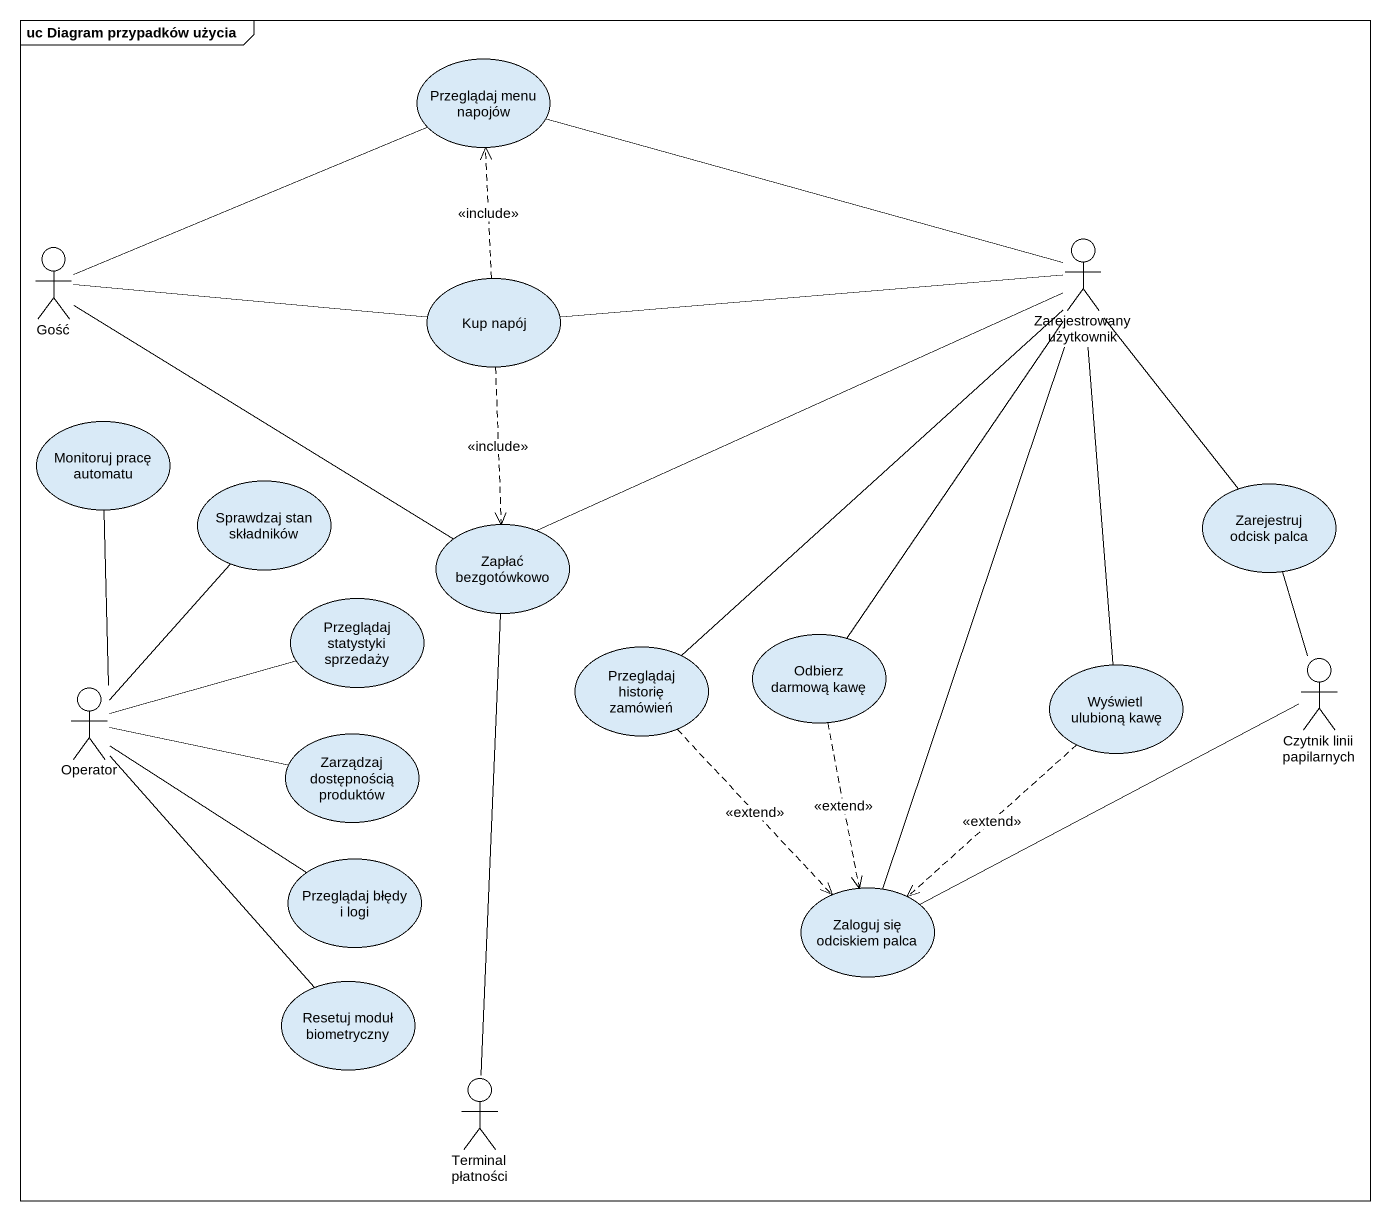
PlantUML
@startuml
mainframe uc Diagram przypadków użycia
usecase "Przeglądaj menu napojów" as Przeglądaj_menu_napojów
actor Gość
usecase "Kup napój" as Kup_napój
actor "Zarejestrowany użytkownik" as Zarejestrowany_użytkownik
usecase "Monitoruj pracę automatu" as Monitoruj_pracę_automatu
usecase "Sprawdzaj stan składników" as Sprawdzaj_stan_składników
usecase "Zarejestruj odcisk palca" as Zarejestruj_odcisk_palca
usecase "Zapłać bezgotówkowo" as Zapłać_bezgotówkowo
usecase "Przeglądaj statystyki sprzedaży" as Przeglądaj_statystyki
actor Operator
usecase "Przeglądaj historię zamówień" as Przeglądaj_historię_zamówień
usecase "Odbierz darmową kawę" as Odbierz_darmową_kawę
usecase "Wyświetl ulubioną kawę" as Wyświetl_ulubioną_kawę
actor "Czytnik linii papilarnych" as Czytnik_linii_papilarnych
usecase "Zarządzaj dostępnością produktów" as Zarządzaj_dostępnością
usecase "Przeglądaj błędy i logi" as Przeglądaj_błędy_i_logi
usecase "Zaloguj się odciskiem palca" as Zaloguj_się_odciskiem_palca
usecase "Resetuj moduł biometryczny" as Resetuj_moduł_biometryczny
actor "Terminal płatności" as Terminal_płatności
Gość -right- Przeglądaj_menu_napojów
Gość -right- Kup_napój
Gość -right- Zapłać_bezgotówkowo
Kup_napój .up.> Przeglądaj_menu_napojów : <<include>>
Kup_napój ..> Zapłać_bezgotówkowo : <<include>>
Zarejestrowany_użytkownik -left- Przeglądaj_menu_napojów
Zarejestrowany_użytkownik -left- Kup_napój
Zarejestrowany_użytkownik -- Zarejestruj_odcisk_palca
Zarejestrowany_użytkownik -left- Zapłać_bezgotówkowo
Zarejestrowany_użytkownik -- Przeglądaj_historię_zamówień
Zarejestrowany_użytkownik -- Odbierz_darmową_kawę
Zarejestrowany_użytkownik -- Wyświetl_ulubioną_kawę
Zarejestrowany_użytkownik -- Zaloguj_się_odciskiem_palca
Operator -up- Monitoruj_pracę_automatu
Operator -up- Sprawdzaj_stan_składników
Operator -right- Przeglądaj_statystyki
Operator -right- Zarządzaj_dostępnością
Operator -right- Przeglądaj_błędy_i_logi
Operator -- Resetuj_moduł_biometryczny
Przeglądaj_historię_zamówień ..> Zaloguj_się_odciskiem_palca : <<extend>>
Odbierz_darmową_kawę ..> Zaloguj_się_odciskiem_palca : <<extend>>
Wyświetl_ulubioną_kawę ..> Zaloguj_się_odciskiem_palca : <<extend>>
Czytnik_linii_papilarnych -up- Zarejestruj_odcisk_palca
Czytnik_linii_papilarnych -left- Zaloguj_się_odciskiem_palca
Terminal_płatności -up- Zapłać_bezgotówkowo
@enduml
